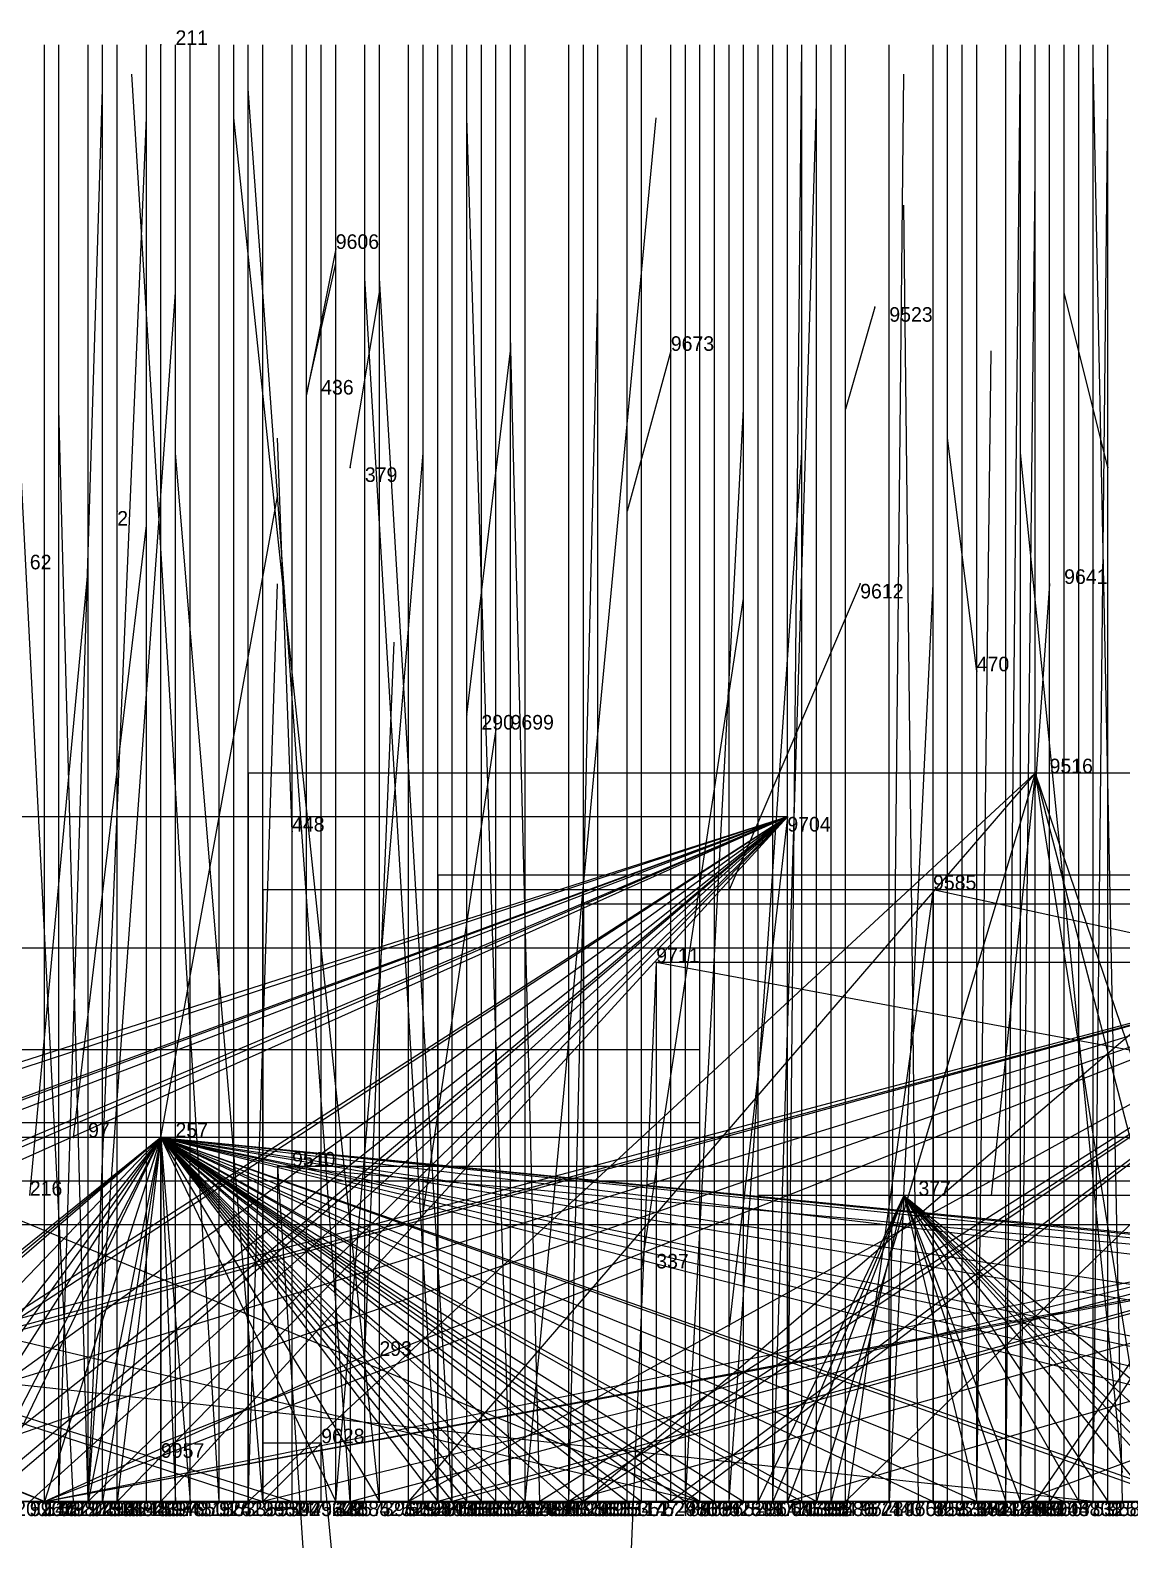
# Model space of a CAD drawing. Extents: x -0.07 to 1.1, y -0.07 to 1.1.
# Drawn here: x 0.24 to 0.315, y -0.0026 to 0.101 of the extents above; entities that cross this region are included whole.
import ezdxf

# ---------------------------------------------------------------- set-up
doc = ezdxf.new("R2010")
doc.units = 0
for name, color, linetype in [('Clients', 3, 'CONTINUOUS'), ('Facilities', 3, 'CONTINUOUS'), ('Facilities_lines', 3, 'CONTINUOUS'), ('Min_max_boxes', 1, 'CONTINUOUS'), ('Normals', 1, 'CONTINUOUS'), ('Source_points', 5, 'CONTINUOUS'), ('Text', 3, 'CONTINUOUS')]:
    doc.layers.add(name, color=color, linetype=linetype)

msp = doc.modelspace()

# ---------------------------------------------------------------- linework, layer by layer
at = {"layer": 'Clients', "color": 5}
for p in [(0.302, 0.042, 1), (0.283, 0.037, 1), (0.257, 0.023, 1), (0.282, 0.016), (0.263, 0.01), (0.249, 0.004, 1), (0.26, 0.004, 1), (0.241, 0, 0.161), (0.241, 0, 0.261), (0.242, 0, 0.564), (0.244, 0, 0.031), (0.244, 0, 0.022), (0.244, 0, 0.409), (0.244, 0, 0.807), (0.245, 0, 0.362), (0.246, 0, 0.301), (0.246, 0, 0.841), (0.248, 0, 0.502), (0.249, 0, 0.364), (0.249, 0, 0.693), (0.249, 0, 0.861), (0.25, 0, 0.286), (0.251, 0, 0.274), (0.253, 0, 0.657), (0.254, 0, 0.741), (0.255, 0, 0.006), (0.255, 0, 0.873), (0.256, 0, 0.152), (0.256, 0, 0.738), (0.256, 0, 0.997), (0.258, 0, 0.119), (0.259, 0, 0.741), (0.259, 0, 0.598), (0.261, 0, 0.256), (0.261, 0, 0.018), (0.263, 0, 0.517), (0.264, 0, 0.17), (0.266, 0, 0.744), (0.266, 0, 0.737), (0.266, 0, 0.806), (0.266, 0, 0.857), (0.266, 0, 0.866), (0.267, 0, 0.543), (0.268, 0, 0.161), (0.268, 0, 0.25), (0.268, 0, 0.313), (0.268, 0, 0.987), (0.269, 0, 0.419), (0.269, 0, 0.99), (0.27, 0, 0.338), (0.271, 0, 0.193), (0.272, 0, 0.22), (0.272, 0, 0.728), (0.273, 0, 0.41), (0.273, 0, 0.601), (0.274, 0, 0.268), (0.274, 0, 0.513), (0.274, 0, 0.589), (0.275, 0, 0.987), (0.277, 0, 0.482), (0.277, 0, 0.983), (0.277, 0, 0.855), (0.278, 0, 0.207), (0.278, 0, 0.823), (0.278, 0, 0.819), (0.279, 0, 0.86), (0.281, 0, 0.409), (0.281, 0, 0.63), (0.282, 0, 0.354), (0.284, 0, 0.335), (0.284, 0, 0.358), (0.284, 0, 0.898), (0.285, 0, 0.225), (0.285, 0, 0.989), (0.286, 0, 0.12), (0.286, 0, 0.342), (0.287, 0, 0.175), (0.288, 0, 0.009), (0.288, 0, 0.651), (0.289, 0, 0.438), (0.289, 0, 0.617), (0.29, 0, 0.384), (0.291, 0, 0.413), (0.292, 0, 0.369), (0.292, 0, 0.493), (0.293, 0, 0.238), (0.293, 0, 0.211), (0.294, 0, 0.193), (0.294, 0, 0.615), (0.294, 0, 0.775), (0.295, 0, 0.467), (0.296, 0, 0.861), (0.296, 0, 0.868), (0.299, 0, 0.226), (0.299, 0, 0.495), (0.301, 0, 0.026), (0.302, 0, 0.213), (0.302, 0, 0.578), (0.303, 0, 0.748), (0.303, 0, 0.584), (0.304, 0, 0.595), (0.305, 0, 0.004), (0.305, 0, 0.106), (0.305, 0, 0.338), (0.305, 0, 0.4), (0.307, 0, 0.382), (0.307, 0, 0.727), (0.308, 0, 0.347), (0.308, 0, 0.452), (0.308, 0, 0.528), (0.308, 0, 0.962), (0.309, 0, 0.847), (0.31, 0, 0.833), (0.311, 0, 0.113), (0.312, 0, 0.426), (0.312, 0, 0.683), (0.313, 0, 0.547), (0.314, 0, 0.209), (0.314, 0, 0.351)]:
    msp.add_point(p, dxfattribs=at)
at = {"layer": 'Facilities', "color": 3}
for p in [(0.249, 0.1), (0.261, 0.086, 1), (0.298, 0.082, 1), (0.284, 0.079, 1), (0.259, 0.076), (0.262, 0.071), (0.314, 0.071), (0.246, 0.068), (0.297, 0.063, 1), (0.31, 0.063, 1), (0.305, 0.057), (0.27, 0.054), (0.272, 0.053, 1), (0.309, 0.05, 1), (0.292, 0.047, 1), (0.258, 0.046), (0.243, 0.025), (0.249, 0.025), (0.3, 0.021), (0.241, 0, 0.102), (0.242, 0, 0.051), (0.243, 0, 0.944), (0.244, 0, 0.045), (0.253, 0, 0.949), (0.256, 0, 0.901), (0.26, 0, 0.918), (0.262, 0, 0.952), (0.264, 0, 0.958), (0.271, 0, 0.095), (0.273, 0, 0.954), (0.274, 0, 0.056), (0.286, 0, 0.963), (0.291, 0, 0.949), (0.292, 0, 0.92), (0.299, 0, 0.941), (0.307, 0, 0.083), (0.313, 0, 0.95)]:
    msp.add_point(p, dxfattribs=at)
at = {"layer": 'Facilities_lines', "color": 3}
for p, q in [((0.309, 0.05, 1), (0.255, 0, 0.873)), ((0.309, 0.05, 1), (0.266, 0, 0.806)), ((0.309, 0.05, 1), (0.294, 0, 0.775)), ((0.309, 0.05, 1), (0.317, 0, 0.78)), ((0.309, 0.05, 1), (0.326, 0, 0.778)), ((0.309, 0.05, 1), (0.322, 0, 0.772)), ((0.292, 0.047, 1), (0.145, 0, 0.886)), ((0.292, 0.047, 1), (0.149, 0, 0.828)), ((0.292, 0.047, 1), (0.164, 0, 0.866)), ((0.292, 0.047, 1), (0.165, 0, 0.772)), ((0.292, 0.047, 1), (0.169, 0, 0.829)), ((0.292, 0.047, 1), (0.181, 0, 0.861)), ((0.292, 0.047, 1), (0.183, 0, 0.794)), ((0.292, 0.047, 1), (0.187, 0, 0.789)), ((0.292, 0.047, 1), (0.219, 0, 0.777)), ((0.292, 0.047, 1), (0.22, 0, 0.799)), ((0.292, 0.047, 1), (0.227, 0, 0.765)), ((0.292, 0.047, 1), (0.233, 0, 0.834)), ((0.292, 0.047, 1), (0.236, 0, 0.846)), ((0.292, 0.047, 1), (0.237, 0, 0.848)), ((0.292, 0.047, 1), (0.24, 0, 0.811)), ((0.292, 0.047, 1), (0.244, 0, 0.807)), ((0.292, 0.047, 1), (0.246, 0, 0.841)), ((0.292, 0.047, 1), (0.249, 0, 0.861)), ((0.424, 0.043, 1), (0.268, 0, 0.987)), ((0.424, 0.043, 1), (0.269, 0, 0.99)), ((0.424, 0.043, 1), (0.308, 0, 0.962)), ((0.426, 0.042, 1), (0.256, 0, 0.997)), ((0.426, 0.042, 1), (0.277, 0, 0.983)), ((0.494, 0, 0.98), (0.302, 0.042, 1)), ((0.326, 0.041, 1), (0.278, 0, 0.823)), ((0.335, 0.038, 1), (0.192, 0, 0.999)), ((0.335, 0.038, 1), (0.195, 0, 0.989)), ((0.335, 0.038, 1), (0.212, 0, 0.982)), ((0.335, 0.038, 1), (0.222, 0.007, 1)), ((0.335, 0.038, 1), (0.226, 0, 0.998)), ((0.335, 0.038, 1), (0.249, 0.004, 1)), ((0.335, 0.038, 1), (0.266, 0, 0.857)), ((0.335, 0.038, 1), (0.266, 0, 0.866)), ((0.335, 0.038, 1), (0.275, 0, 0.987)), ((0.335, 0.038, 1), (0.277, 0, 0.855)), ((0.335, 0.038, 1), (0.278, 0, 0.819)), ((0.335, 0.038, 1), (0.284, 0, 0.898)), ((0.335, 0.038, 1), (0.285, 0, 0.989)), ((0.335, 0.038, 1), (0.296, 0, 0.861)), ((0.335, 0.038, 1), (0.296, 0, 0.868)), ((0.335, 0.038, 1), (0.309, 0, 0.847)), ((0.335, 0.038, 1), (0.31, 0, 0.833)), ((0.483, 0, 0.997), (0.283, 0.037, 1)), ((0.286, 0, 0.963), (0.211, 0.031, 1)), ((0.176, 0.026), (0.241, 0, 0.161)), ((0.176, 0.026), (0.286, 0, 0.12)), ((0.176, 0.026), (0.256, 0, 0.152)), ((0.176, 0.026), (0.258, 0, 0.119)), ((0.249, 0.025), (0.218, 0, 0.428)), ((0.249, 0.025), (0.219, 0, 0.292)), ((0.249, 0.025), (0.22, 0, 0.41)), ((0.249, 0.025), (0.22, 0, 0.27)), ((0.249, 0.025), (0.225, 0, 0.429)), ((0.249, 0.025), (0.229, 0, 0.273)), ((0.249, 0.025), (0.231, 0, 0.344)), ((0.249, 0.025), (0.231, 0, 0.263)), ((0.249, 0.025), (0.233, 0, 0.406)), ((0.249, 0.025), (0.236, 0, 0.269)), ((0.249, 0.025), (0.237, 0, 0.437)), ((0.249, 0.025), (0.241, 0, 0.261)), ((0.249, 0.025), (0.244, 0, 0.409)), ((0.249, 0.025), (0.245, 0, 0.362)), ((0.249, 0.025), (0.246, 0, 0.301)), ((0.249, 0.025), (0.319, 0, 0.247)), ((0.249, 0.025), (0.491, 0, 0.249)), ((0.249, 0.025), (0.398, 0, 0.124)), ((0.249, 0.025), (0.503, 0, 0.236)), ((0.249, 0.025), (0.457, 0, 0.216)), ((0.249, 0.025), (0.5, 0, 0.252)), ((0.249, 0.025), (0.293, 0, 0.238)), ((0.249, 0.025), (0.414, 0, 0.21)), ((0.249, 0.025), (0.32, 0, 0.21)), ((0.249, 0.025), (0.287, 0, 0.175)), ((0.249, 0.025), (0.294, 0, 0.193)), ((0.249, 0.025), (0.355, 0, 0.242)), ((0.249, 0.025), (0.347, 0, 0.181)), ((0.249, 0.025), (0.305, 0, 0.106)), ((0.249, 0.025), (0.302, 0, 0.213)), ((0.249, 0.025), (0.293, 0, 0.211)), ((0.249, 0.025), (0.371, 0, 0.219)), ((0.249, 0.025), (0.311, 0, 0.113)), ((0.249, 0.025), (0.268, 0, 0.161)), ((0.249, 0.025), (0.365, 0, 0.11)), ((0.249, 0.025), (0.264, 0, 0.17)), ((0.249, 0.025), (0.272, 0, 0.22)), ((0.249, 0.025), (0.278, 0, 0.207)), ((0.249, 0.025), (0.285, 0, 0.225)), ((0.249, 0.025), (0.271, 0, 0.193)), ((0.249, 0.025), (0.268, 0, 0.25)), ((0.249, 0.025), (0.274, 0, 0.268)), ((0.249, 0.025), (0.27, 0, 0.338)), ((0.249, 0.025), (0.273, 0, 0.41)), ((0.249, 0.025), (0.282, 0, 0.354)), ((0.249, 0.025), (0.281, 0, 0.409)), ((0.249, 0.025), (0.268, 0, 0.313)), ((0.249, 0.025), (0.277, 0, 0.482)), ((0.249, 0.025), (0.284, 0, 0.335)), ((0.249, 0.025), (0.261, 0, 0.256)), ((0.249, 0.025), (0.286, 0, 0.342)), ((0.249, 0.025), (0.284, 0, 0.358)), ((0.249, 0.025), (0.269, 0, 0.419)), ((0.249, 0.025), (0.289, 0, 0.438)), ((0.249, 0.025), (0.25, 0, 0.286)), ((0.249, 0.025), (0.249, 0, 0.364)), ((0.249, 0.025), (0.251, 0, 0.274)), ((0.262, 0, 0.952), (0.356, 0.025, 1)), ((0.509, 0, 0.938), (0.257, 0.023, 1)), ((0.241, 0, 0.102), (0.36, 0.022)), ((0.241, 0, 0.102), (0.359, 0.022)), ((0.292, 0, 0.92), (0.367, 0.022, 1)), ((0.3, 0.021), (0.29, 0, 0.384)), ((0.3, 0.021), (0.291, 0, 0.413)), ((0.3, 0.021), (0.292, 0, 0.369)), ((0.3, 0.021), (0.292, 0, 0.493)), ((0.3, 0.021), (0.295, 0, 0.467)), ((0.3, 0.021), (0.299, 0, 0.226)), ((0.3, 0.021), (0.299, 0, 0.495)), ((0.3, 0.021), (0.326, 0, 0.209)), ((0.3, 0.021), (0.314, 0, 0.209)), ((0.3, 0.021), (0.305, 0, 0.338)), ((0.3, 0.021), (0.323, 0, 0.309)), ((0.3, 0.021), (0.305, 0, 0.4)), ((0.3, 0.021), (0.312, 0, 0.426)), ((0.3, 0.021), (0.314, 0, 0.351)), ((0.3, 0.021), (0.307, 0, 0.382)), ((0.3, 0.021), (0.323, 0, 0.373)), ((0.3, 0.021), (0.308, 0, 0.347)), ((0.3, 0.021), (0.317, 0, 0.314)), ((0.3, 0.021), (0.319, 0, 0.321)), ((0.3, 0.021), (0.321, 0, 0.423)), ((0.3, 0.021), (0.308, 0, 0.452)), ((0.3, 0.021), (0.32, 0, 0.373)), ((0.3, 0.021), (0.32, 0, 0.486)), ((0.313, 0, 0.95), (0.138, 0.019, 1)), ((0.241, 0, 0.102), (0.325, 0.017)), ((0.241, 0, 0.102), (0.282, 0.016)), ((0.241, 0, 0.102), (0.263, 0.01)), ((0.241, 0, 0.102), (0.219, 0.009)), ((0.256, 0, 0.901), (0.26, 0.004, 1)), ((0.015, 0, 0.602), (0.242, 0, 0.564)), ((0.015, 0, 0.602), (0.259, 0, 0.598)), ((0.015, 0, 0.602), (0.273, 0, 0.601)), ((0.049, 0, 0.484), (0.263, 0, 0.517)), ((0.056, 0, 0.448), (0.248, 0, 0.502)), ((0.056, 0, 0.599), (0.253, 0, 0.657)), ((0.056, 0, 0.599), (0.294, 0, 0.615)), ((0.056, 0, 0.599), (0.289, 0, 0.617)), ((0.056, 0, 0.599), (0.304, 0, 0.595)), ((0.056, 0, 0.599), (0.274, 0, 0.589)), ((0.056, 0, 0.599), (0.281, 0, 0.63)), ((0.058, 0, 0.486), (0.274, 0, 0.513)), ((0.077, 0, 0.583), (0.267, 0, 0.543)), ((0.077, 0, 0.583), (0.302, 0, 0.578)), ((0.077, 0, 0.583), (0.303, 0, 0.584)), ((0.083, 0, 0.038), (0.244, 0, 0.022)), ((0.086, 0, 0.607), (0.249, 0, 0.693)), ((0.099, 0, 0.73), (0.266, 0, 0.744)), ((0.099, 0, 0.73), (0.259, 0, 0.741)), ((0.099, 0, 0.73), (0.307, 0, 0.727)), ((0.099, 0, 0.73), (0.272, 0, 0.728)), ((0.099, 0, 0.73), (0.266, 0, 0.737)), ((0.099, 0, 0.73), (0.254, 0, 0.741)), ((0.099, 0, 0.73), (0.303, 0, 0.748)), ((0.099, 0, 0.73), (0.256, 0, 0.738)), ((0.15, 0, 0.059), (0.255, 0, 0.006)), ((0.196, 0, 0.045), (0.261, 0, 0.018)), ((0.227, 0, 0.034), (0.244, 0, 0.031)), ((0.227, 0, 0.034), (0.444, 0, 0.005)), ((0.227, 0, 0.034), (0.445, 0, 0.031)), ((0.227, 0, 0.034), (0.494, 0, 0.05)), ((0.227, 0, 0.034), (0.335, 0, 0.032)), ((0.227, 0, 0.034), (0.305, 0, 0.004)), ((0.227, 0, 0.034), (0.413, 0, 0.022)), ((0.227, 0, 0.034), (0.454, 0, 0.007)), ((0.227, 0, 0.034), (0.326, 0, 0.026)), ((0.227, 0, 0.034), (0.354, 0, 0.017)), ((0.227, 0, 0.034), (0.345, 0, 0.026)), ((0.227, 0, 0.034), (0.474, 0, 0.026)), ((0.227, 0, 0.034), (0.301, 0, 0.026)), ((0.244, 0, 0.045), (0.288, 0, 0.009)), ((0.509, 0, 0.882), (0.279, 0, 0.86)), ((0.43, 0, 0.635), (0.288, 0, 0.651)), ((0.43, 0, 0.635), (0.308, 0, 0.528)), ((0.43, 0, 0.635), (0.312, 0, 0.683)), ((0.43, 0, 0.635), (0.313, 0, 0.547))]:
    msp.add_line(p, q, dxfattribs=at)
at = {"layer": 'Min_max_boxes', "color": 1}
for p, q in [((0.326, 0.05, 0.772), (0.255, 0.05, 0.772)), ((0.255, 0.05, 0.772), (0.255, 0, 0.772)), ((0.326, 0.05, 1), (0.255, 0.05, 1)), ((0.255, 0.05, 1), (0.255, 0, 1)), ((0.255, 0.05, 0.772), (0.255, 0.05, 1)), ((0.292, 0.047, 0.765), (0.145, 0.047, 0.765)), ((0.292, 0.047, 1), (0.145, 0.047, 1)), ((0.292, 0, 0.765), (0.292, 0.047, 0.765)), ((0.292, 0, 1), (0.292, 0.047, 1)), ((0.292, 0.047, 0.765), (0.292, 0.047, 1)), ((0.424, 0.043, 0.861), (0.268, 0.043, 0.861)), ((0.268, 0.043, 0.861), (0.268, 0, 0.861)), ((0.424, 0.043, 1), (0.268, 0.043, 1)), ((0.268, 0.043, 1), (0.268, 0, 1)), ((0.268, 0.043, 0.861), (0.268, 0.043, 1)), ((0.504, 0.042, 0.764), (0.256, 0.042, 0.764)), ((0.256, 0.042, 0.764), (0.256, 0, 0.764)), ((0.504, 0.042, 1), (0.256, 0.042, 1)), ((0.256, 0.042, 1), (0.256, 0, 1)), ((0.256, 0.042, 0.764), (0.256, 0.042, 1)), ((0.494, 0.042, 0.98), (0.302, 0.042, 0.98)), ((0.302, 0.042, 0.98), (0.302, 0, 0.98)), ((0.494, 0.042, 1), (0.302, 0.042, 1)), ((0.302, 0.042, 1), (0.302, 0, 1)), ((0.302, 0.042, 0.98), (0.302, 0.042, 1)), ((0.356, 0.041, 0.762), (0.278, 0.041, 0.762)), ((0.278, 0.041, 0.762), (0.278, 0, 0.762)), ((0.356, 0.041, 1), (0.278, 0.041, 1)), ((0.278, 0.041, 1), (0.278, 0, 1)), ((0.278, 0.041, 0.762), (0.278, 0.041, 1)), ((0.442, 0.038, 0.762), (0.192, 0.038, 0.762)), ((0.442, 0.038, 1), (0.192, 0.038, 1)), ((0.483, 0.037, 0.997), (0.283, 0.037, 0.997)), ((0.283, 0.037, 0.997), (0.283, 0, 0.997)), ((0.483, 0.037, 1), (0.283, 0.037, 1)), ((0.283, 0.037, 1), (0.283, 0, 1)), ((0.283, 0.037, 0.997), (0.283, 0.037, 1)), ((0.286, 0.031, 0.963), (0.211, 0.031, 0.963)), ((0.286, 0.031, 1), (0.211, 0.031, 1)), ((0.286, 0, 0.963), (0.286, 0.031, 0.963)), ((0.286, 0, 1), (0.286, 0.031, 1)), ((0.286, 0.031, 0.963), (0.286, 0.031, 1)), ((0.286, 0.026), (0.049, 0.026)), ((0.286, 0.026, 0.456), (0.049, 0.026, 0.456)), ((0.286, 0), (0.286, 0.026)), ((0.286, 0, 0.456), (0.286, 0.026, 0.456)), ((0.286, 0.026), (0.286, 0.026, 0.456)), ((0.503, 0.025), (0.218, 0.025)), ((0.503, 0.025, 0.482), (0.218, 0.025, 0.482)), ((0.356, 0.025, 0.952), (0.262, 0.025, 0.952)), ((0.262, 0.025, 0.952), (0.262, 0, 0.952)), ((0.356, 0.025, 1), (0.262, 0.025, 1)), ((0.262, 0.025, 1), (0.262, 0, 1)), ((0.262, 0.025, 0.952), (0.262, 0.025, 1)), ((0.509, 0.023, 0.938), (0.257, 0.023, 0.938)), ((0.257, 0.023, 0.938), (0.257, 0, 0.938)), ((0.509, 0.023, 1), (0.257, 0.023, 1)), ((0.257, 0.023, 1), (0.257, 0, 1)), ((0.257, 0.023, 0.938), (0.257, 0.023, 1)), ((0.36, 0.022), (0.219, 0.022)), ((0.36, 0.022, 0.102), (0.219, 0.022, 0.102)), ((0.367, 0.022, 0.92), (0.292, 0.022, 0.92)), ((0.292, 0.022, 0.92), (0.292, 0, 0.92)), ((0.367, 0.022, 1), (0.292, 0.022, 1)), ((0.292, 0.022, 1), (0.292, 0, 1)), ((0.292, 0.022, 0.92), (0.292, 0.022, 1)), ((0.326, 0.021), (0.29, 0.021)), ((0.29, 0.021), (0.29, 0)), ((0.326, 0.021, 0.495), (0.29, 0.021, 0.495)), ((0.29, 0.021, 0.495), (0.29, 0, 0.495)), ((0.29, 0.021), (0.29, 0.021, 0.495)), ((0.494, 0.019), (0, 0.019)), ((0.494, 0.019, 0.05), (0, 0.019, 0.05)), ((0.313, 0.019, 0.95), (0.138, 0.019, 0.95)), ((0.313, 0.019, 1), (0.138, 0.019, 1)), ((0.313, 0, 0.95), (0.313, 0.019, 0.95)), ((0.313, 0, 1), (0.313, 0.019, 1)), ((0.313, 0.019, 0.95), (0.313, 0.019, 1)), ((0.26, 0.004, 0.901), (0.256, 0.004, 0.901)), ((0.256, 0.004, 0.901), (0.256, 0, 0.901)), ((0.26, 0.004, 1), (0.256, 0.004, 1)), ((0.256, 0.004, 1), (0.256, 0, 1)), ((0.256, 0.004, 0.901), (0.256, 0.004, 1)), ((0.26, 0, 0.901), (0.26, 0.004, 0.901)), ((0.26, 0, 1), (0.26, 0.004, 1)), ((0.26, 0.004, 0.901), (0.26, 0.004, 1)), ((0, 0), (0.494, 0)), ((0, 0, 0.05), (0.494, 0, 0.05)), ((0.015, 0, 0.564), (0.273, 0, 0.564)), ((0.273, 0, 0.564), (0.015, 0, 0.564)), ((0.015, 0, 0.725), (0.273, 0, 0.725)), ((0.273, 0, 0.725), (0.015, 0, 0.725)), ((0.049, 0), (0.286, 0)), ((0.049, 0, 0.456), (0.286, 0, 0.456)), ((0.049, 0, 0.484), (0.263, 0, 0.484)), ((0.263, 0, 0.484), (0.049, 0, 0.484)), ((0.049, 0, 0.517), (0.263, 0, 0.517)), ((0.263, 0, 0.517), (0.049, 0, 0.517)), ((0.056, 0, 0.448), (0.248, 0, 0.448)), ((0.248, 0, 0.448), (0.056, 0, 0.448)), ((0.056, 0, 0.502), (0.248, 0, 0.502)), ((0.248, 0, 0.502), (0.056, 0, 0.502)), ((0.056, 0, 0.548), (0.304, 0, 0.548)), ((0.304, 0, 0.548), (0.056, 0, 0.548)), ((0.056, 0, 0.696), (0.304, 0, 0.696)), ((0.304, 0, 0.696), (0.056, 0, 0.696)), ((0.058, 0, 0.486), (0.274, 0, 0.486)), ((0.274, 0, 0.486), (0.058, 0, 0.486)), ((0.058, 0, 0.513), (0.274, 0, 0.513)), ((0.274, 0, 0.513), (0.058, 0, 0.513)), ((0.077, 0, 0.543), (0.303, 0, 0.543)), ((0.303, 0, 0.543), (0.077, 0, 0.543)), ((0.077, 0, 0.584), (0.303, 0, 0.584)), ((0.303, 0, 0.584), (0.077, 0, 0.584)), ((0.083, 0, 0.022), (0.244, 0, 0.022)), ((0.244, 0, 0.022), (0.083, 0, 0.022)), ((0.083, 0, 0.038), (0.244, 0, 0.038)), ((0.244, 0, 0.038), (0.083, 0, 0.038)), ((0.086, 0, 0.607), (0.249, 0, 0.607)), ((0.249, 0, 0.607), (0.086, 0, 0.607)), ((0.086, 0, 0.693), (0.249, 0, 0.693)), ((0.249, 0, 0.693), (0.086, 0, 0.693)), ((0.099, 0, 0.727), (0.307, 0, 0.727)), ((0.307, 0, 0.727), (0.099, 0, 0.727)), ((0.099, 0, 0.748), (0.307, 0, 0.748)), ((0.307, 0, 0.748), (0.099, 0, 0.748)), ((0.138, 0, 0.95), (0.313, 0, 0.95)), ((0.138, 0, 1), (0.313, 0, 1)), ((0.145, 0, 0.765), (0.292, 0, 0.765)), ((0.145, 0, 1), (0.292, 0, 1)), ((0.15, 0, 0.006), (0.255, 0, 0.006)), ((0.255, 0, 0.006), (0.15, 0, 0.006)), ((0.15, 0, 0.059), (0.255, 0, 0.059)), ((0.255, 0, 0.059), (0.15, 0, 0.059)), ((0.192, 0, 0.762), (0.442, 0, 0.762)), ((0.192, 0, 1), (0.442, 0, 1)), ((0.196, 0, 0.018), (0.261, 0, 0.018)), ((0.261, 0, 0.018), (0.196, 0, 0.018)), ((0.196, 0, 0.045), (0.261, 0, 0.045)), ((0.261, 0, 0.045), (0.196, 0, 0.045)), ((0.211, 0, 0.963), (0.286, 0, 0.963)), ((0.211, 0, 1), (0.286, 0, 1)), ((0.218, 0), (0.503, 0)), ((0.218, 0, 0.482), (0.503, 0, 0.482)), ((0.219, 0), (0.36, 0)), ((0.219, 0, 0.102), (0.36, 0, 0.102)), ((0.244, 0, 0.022), (0.244, 0, 0.022)), ((0.244, 0, 0.038), (0.244, 0, 0.038)), ((0.244, 0, 0.022), (0.244, 0, 0.038)), ((0.244, 0, 0.022), (0.244, 0, 0.038)), ((0.244, 0, 0.009), (0.288, 0, 0.009)), ((0.288, 0, 0.009), (0.244, 0, 0.009)), ((0.244, 0, 0.009), (0.244, 0, 0.009)), ((0.244, 0, 0.045), (0.288, 0, 0.045)), ((0.288, 0, 0.045), (0.244, 0, 0.045)), ((0.244, 0, 0.045), (0.244, 0, 0.045)), ((0.244, 0, 0.009), (0.244, 0, 0.045)), ((0.244, 0, 0.009), (0.244, 0, 0.045)), ((0.248, 0, 0.448), (0.248, 0, 0.448)), ((0.248, 0, 0.502), (0.248, 0, 0.502)), ((0.248, 0, 0.448), (0.248, 0, 0.502)), ((0.248, 0, 0.448), (0.248, 0, 0.502)), ((0.249, 0, 0.607), (0.249, 0, 0.607)), ((0.249, 0, 0.693), (0.249, 0, 0.693)), ((0.249, 0, 0.607), (0.249, 0, 0.693)), ((0.249, 0, 0.607), (0.249, 0, 0.693)), ((0.255, 0, 0.006), (0.255, 0, 0.006)), ((0.255, 0, 0.059), (0.255, 0, 0.059)), ((0.255, 0, 0.006), (0.255, 0, 0.059)), ((0.255, 0, 0.006), (0.255, 0, 0.059)), ((0.255, 0, 0.772), (0.326, 0, 0.772)), ((0.255, 0, 1), (0.326, 0, 1)), ((0.255, 0, 0.772), (0.255, 0, 1)), ((0.256, 0, 0.764), (0.504, 0, 0.764)), ((0.256, 0, 1), (0.504, 0, 1)), ((0.256, 0, 0.764), (0.256, 0, 1)), ((0.256, 0, 0.901), (0.26, 0, 0.901)), ((0.256, 0, 1), (0.26, 0, 1)), ((0.256, 0, 0.901), (0.256, 0, 1)), ((0.257, 0, 0.938), (0.509, 0, 0.938)), ((0.257, 0, 1), (0.509, 0, 1)), ((0.257, 0, 0.938), (0.257, 0, 1)), ((0.26, 0, 0.901), (0.26, 0, 1)), ((0.261, 0, 0.018), (0.261, 0, 0.018)), ((0.261, 0, 0.045), (0.261, 0, 0.045)), ((0.261, 0, 0.018), (0.261, 0, 0.045)), ((0.261, 0, 0.018), (0.261, 0, 0.045)), ((0.262, 0, 0.952), (0.356, 0, 0.952)), ((0.262, 0, 1), (0.356, 0, 1)), ((0.262, 0, 0.952), (0.262, 0, 1)), ((0.263, 0, 0.484), (0.263, 0, 0.484)), ((0.263, 0, 0.517), (0.263, 0, 0.517)), ((0.263, 0, 0.484), (0.263, 0, 0.517)), ((0.263, 0, 0.484), (0.263, 0, 0.517)), ((0.268, 0, 0.861), (0.424, 0, 0.861)), ((0.268, 0, 1), (0.424, 0, 1)), ((0.268, 0, 0.861), (0.268, 0, 1)), ((0.273, 0, 0.564), (0.273, 0, 0.564)), ((0.273, 0, 0.725), (0.273, 0, 0.725)), ((0.273, 0, 0.564), (0.273, 0, 0.725)), ((0.273, 0, 0.564), (0.273, 0, 0.725)), ((0.274, 0, 0.486), (0.274, 0, 0.486)), ((0.274, 0, 0.513), (0.274, 0, 0.513)), ((0.274, 0, 0.486), (0.274, 0, 0.513)), ((0.274, 0, 0.486), (0.274, 0, 0.513)), ((0.278, 0, 0.762), (0.356, 0, 0.762)), ((0.278, 0, 1), (0.356, 0, 1)), ((0.278, 0, 0.762), (0.278, 0, 1)), ((0.279, 0, 0.859), (0.509, 0, 0.859)), ((0.509, 0, 0.859), (0.279, 0, 0.859)), ((0.279, 0, 0.859), (0.279, 0, 0.859)), ((0.279, 0, 0.882), (0.509, 0, 0.882)), ((0.509, 0, 0.882), (0.279, 0, 0.882)), ((0.279, 0, 0.882), (0.279, 0, 0.882)), ((0.279, 0, 0.859), (0.279, 0, 0.882)), ((0.279, 0, 0.859), (0.279, 0, 0.882)), ((0.283, 0, 0.997), (0.483, 0, 0.997)), ((0.283, 0, 1), (0.483, 0, 1)), ((0.283, 0, 0.997), (0.283, 0, 1)), ((0.286, 0), (0.286, 0, 0.456)), ((0.286, 0, 0.963), (0.286, 0, 1)), ((0.288, 0, 0.009), (0.288, 0, 0.009)), ((0.288, 0, 0.045), (0.288, 0, 0.045)), ((0.288, 0, 0.009), (0.288, 0, 0.045)), ((0.288, 0, 0.009), (0.288, 0, 0.045)), ((0.288, 0, 0.51), (0.529, 0, 0.51)), ((0.529, 0, 0.51), (0.288, 0, 0.51)), ((0.288, 0, 0.51), (0.288, 0, 0.51)), ((0.288, 0, 0.751), (0.529, 0, 0.751)), ((0.529, 0, 0.751), (0.288, 0, 0.751)), ((0.288, 0, 0.751), (0.288, 0, 0.751)), ((0.288, 0, 0.51), (0.288, 0, 0.751)), ((0.288, 0, 0.51), (0.288, 0, 0.751)), ((0.29, 0), (0.326, 0)), ((0.29, 0, 0.495), (0.326, 0, 0.495)), ((0.29, 0), (0.29, 0, 0.495)), ((0.292, 0, 0.92), (0.367, 0, 0.92)), ((0.292, 0, 1), (0.367, 0, 1)), ((0.292, 0, 0.92), (0.292, 0, 1)), ((0.292, 0, 0.765), (0.292, 0, 1)), ((0.302, 0, 0.98), (0.494, 0, 0.98)), ((0.302, 0, 1), (0.494, 0, 1)), ((0.302, 0, 0.98), (0.302, 0, 1)), ((0.303, 0, 0.543), (0.303, 0, 0.543)), ((0.303, 0, 0.584), (0.303, 0, 0.584)), ((0.303, 0, 0.543), (0.303, 0, 0.584)), ((0.303, 0, 0.543), (0.303, 0, 0.584)), ((0.304, 0, 0.548), (0.304, 0, 0.548)), ((0.304, 0, 0.696), (0.304, 0, 0.696)), ((0.304, 0, 0.548), (0.304, 0, 0.696)), ((0.304, 0, 0.548), (0.304, 0, 0.696)), ((0.307, 0, 0.727), (0.307, 0, 0.727)), ((0.307, 0, 0.748), (0.307, 0, 0.748)), ((0.307, 0, 0.727), (0.307, 0, 0.748)), ((0.307, 0, 0.727), (0.307, 0, 0.748)), ((0.313, 0, 0.95), (0.313, 0, 1))]:
    msp.add_line(p, q, dxfattribs=at)
at = {"layer": 'Normals', "color": 1}
for p, q in [((0.241, 0, 0.102), (0.241, 0.1, 0.104)), ((0.241, 0, 0.161), (0.241, 0.1, 0.161)), ((0.241, 0, 0.261), (0.241, 0.1, 0.261)), ((0.242, 0, 0.564), (0.242, 0.1, 0.564)), ((0.244, 0, 0.409), (0.244, 0.1, 0.409)), ((0.244, 0, 0.807), (0.244, 0.1, 0.807)), ((0.245, 0, 0.362), (0.245, 0.1, 0.362)), ((0.246, 0, 0.301), (0.246, 0.1, 0.301)), ((0.246, 0, 0.841), (0.246, 0.1, 0.841)), ((0.248, 0, 0.502), (0.248, 0.1, 0.502)), ((0.249, 0.1), (0.249, 0.1, 0.1)), ((0.249, 0, 0.364), (0.249, 0.1, 0.364)), ((0.249, 0, 0.693), (0.249, 0.1, 0.693)), ((0.249, 0, 0.861), (0.249, 0.1, 0.861)), ((0.25, 0, 0.286), (0.25, 0.1, 0.286)), ((0.251, 0, 0.274), (0.251, 0.1, 0.274)), ((0.253, 0, 0.657), (0.253, 0.1, 0.657)), ((0.254, 0, 0.741), (0.254, 0.1, 0.741)), ((0.255, 0, 0.873), (0.255, 0.1, 0.873)), ((0.256, 0, 0.152), (0.256, 0.1, 0.152)), ((0.256, 0, 0.738), (0.256, 0.1, 0.738)), ((0.256, 0, 0.901), (0.256, 0.1, 0.901)), ((0.258, 0, 0.119), (0.258, 0.1, 0.119)), ((0.259, 0, 0.598), (0.259, 0.1, 0.598)), ((0.259, 0, 0.741), (0.259, 0.1, 0.741)), ((0.26, 0, 0.918), (0.26, 0.1, 0.916)), ((0.261, 0, 0.256), (0.261, 0.1, 0.256)), ((0.263, 0, 0.517), (0.263, 0.1, 0.517)), ((0.264, 0, 0.17), (0.264, 0.1, 0.17)), ((0.266, 0, 0.744), (0.266, 0.1, 0.744)), ((0.266, 0, 0.737), (0.266, 0.1, 0.737)), ((0.266, 0, 0.806), (0.266, 0.1, 0.806)), ((0.266, 0, 0.857), (0.266, 0.1, 0.857)), ((0.266, 0, 0.866), (0.266, 0.1, 0.866)), ((0.267, 0, 0.543), (0.267, 0.1, 0.543)), ((0.268, 0, 0.161), (0.268, 0.1, 0.161)), ((0.268, 0, 0.25), (0.268, 0.1, 0.25)), ((0.268, 0, 0.313), (0.268, 0.1, 0.313)), ((0.269, 0, 0.419), (0.269, 0.1, 0.419)), ((0.27, 0, 0.338), (0.27, 0.1, 0.338)), ((0.271, 0, 0.095), (0.271, 0.1, 0.1)), ((0.271, 0, 0.193), (0.271, 0.1, 0.193)), ((0.272, 0, 0.22), (0.272, 0.1, 0.22)), ((0.272, 0, 0.728), (0.272, 0.1, 0.728)), ((0.273, 0, 0.41), (0.273, 0.1, 0.41)), ((0.273, 0, 0.601), (0.273, 0.1, 0.601)), ((0.274, 0, 0.268), (0.274, 0.1, 0.268)), ((0.274, 0, 0.513), (0.274, 0.1, 0.513)), ((0.274, 0, 0.589), (0.274, 0.1, 0.589)), ((0.277, 0, 0.482), (0.277, 0.1, 0.482)), ((0.277, 0, 0.855), (0.277, 0.1, 0.855)), ((0.278, 0, 0.207), (0.278, 0.1, 0.207)), ((0.278, 0, 0.823), (0.278, 0.1, 0.823)), ((0.278, 0, 0.819), (0.278, 0.1, 0.819)), ((0.279, 0, 0.86), (0.279, 0.1, 0.86)), ((0.281, 0, 0.409), (0.281, 0.1, 0.409)), ((0.281, 0, 0.63), (0.281, 0.1, 0.63)), ((0.282, 0, 0.354), (0.282, 0.1, 0.354)), ((0.284, 0, 0.335), (0.284, 0.1, 0.335)), ((0.284, 0, 0.358), (0.284, 0.1, 0.358)), ((0.284, 0, 0.898), (0.284, 0.1, 0.898)), ((0.285, 0, 0.225), (0.285, 0.1, 0.225)), ((0.286, 0, 0.12), (0.286, 0.1, 0.12)), ((0.286, 0, 0.342), (0.286, 0.1, 0.342)), ((0.287, 0, 0.175), (0.287, 0.1, 0.175)), ((0.288, 0, 0.651), (0.288, 0.1, 0.651)), ((0.289, 0, 0.438), (0.289, 0.1, 0.438)), ((0.289, 0, 0.617), (0.289, 0.1, 0.617)), ((0.29, 0, 0.384), (0.29, 0.1, 0.384)), ((0.291, 0, 0.413), (0.291, 0.1, 0.413)), ((0.292, 0, 0.369), (0.292, 0.1, 0.369)), ((0.292, 0, 0.493), (0.292, 0.1, 0.493)), ((0.292, 0, 0.92), (0.293, 0.1, 0.918)), ((0.293, 0, 0.238), (0.293, 0.1, 0.238)), ((0.293, 0, 0.211), (0.293, 0.1, 0.211)), ((0.294, 0, 0.193), (0.294, 0.1, 0.193)), ((0.294, 0, 0.615), (0.294, 0.1, 0.615)), ((0.294, 0, 0.775), (0.294, 0.1, 0.775)), ((0.295, 0, 0.467), (0.295, 0.1, 0.467)), ((0.296, 0, 0.861), (0.296, 0.1, 0.861)), ((0.296, 0, 0.868), (0.296, 0.1, 0.868)), ((0.299, 0, 0.226), (0.299, 0.1, 0.226)), ((0.299, 0, 0.495), (0.299, 0.1, 0.495)), ((0.302, 0, 0.213), (0.302, 0.1, 0.213)), ((0.302, 0, 0.578), (0.302, 0.1, 0.578)), ((0.303, 0, 0.748), (0.303, 0.1, 0.748)), ((0.303, 0, 0.584), (0.303, 0.1, 0.584)), ((0.304, 0, 0.595), (0.304, 0.1, 0.595)), ((0.305, 0, 0.106), (0.305, 0.1, 0.106)), ((0.305, 0, 0.338), (0.305, 0.1, 0.338)), ((0.305, 0, 0.4), (0.305, 0.1, 0.4)), ((0.307, 0, 0.083), (0.308, 0.1, 0.087)), ((0.307, 0, 0.382), (0.307, 0.1, 0.382)), ((0.307, 0, 0.727), (0.307, 0.1, 0.727)), ((0.308, 0, 0.347), (0.308, 0.1, 0.347)), ((0.308, 0, 0.452), (0.308, 0.1, 0.452)), ((0.308, 0, 0.528), (0.308, 0.1, 0.528)), ((0.309, 0, 0.847), (0.309, 0.1, 0.847)), ((0.31, 0, 0.833), (0.31, 0.1, 0.833)), ((0.311, 0, 0.113), (0.311, 0.1, 0.113)), ((0.312, 0, 0.426), (0.312, 0.1, 0.426)), ((0.312, 0, 0.683), (0.312, 0.1, 0.683)), ((0.313, 0, 0.547), (0.313, 0.1, 0.547)), ((0.314, 0, 0.209), (0.314, 0.1, 0.209)), ((0.314, 0, 0.351), (0.314, 0.1, 0.351)), ((0.315, 0, 0.932), (0.313, 0.099, 0.922)), ((0.243, 0, 0.944), (0.238, 0.098, 0.923)), ((0.253, 0, 0.949), (0.247, 0.098, 0.93)), ((0.299, 0, 0.941), (0.3, 0.098, 0.922)), ((0.242, 0, 0.051), (0.245, 0.097, 0.078)), ((0.262, 0, 0.952), (0.255, 0.097, 0.929)), ((0.291, 0, 0.949), (0.294, 0.096, 0.919)), ((0.313, 0, 0.95), (0.314, 0.096, 0.922)), ((0.244, 0, 0.045), (0.248, 0.095, 0.078)), ((0.264, 0, 0.958), (0.254, 0.095, 0.929)), ((0.273, 0, 0.954), (0.27, 0.095, 0.924)), ((0.274, 0, 0.056), (0.283, 0.095, 0.087)), ((0.286, 0, 0.963), (0.286, 0.093, 0.927)), ((0.308, 0, 0.962), (0.309, 0.091, 0.92)), ((0.301, 0, 0.026), (0.3, 0.089, 0.073)), ((0.261, 0.086, 1), (0.259, 0.076, 1.099)), ((0.259, 0.076), (0.261, 0.085, 0.1)), ((0.246, 0.068), (0.246, 0.084, 0.099)), ((0.268, 0, 0.987), (0.263, 0.084, 0.933)), ((0.269, 0, 0.99), (0.264, 0.084, 0.936)), ((0.244, 0, 0.031), (0.25, 0.083, 0.087)), ((0.262, 0.071), (0.264, 0.083, 0.099)), ((0.277, 0, 0.983), (0.279, 0.083, 0.927)), ((0.314, 0.071), (0.311, 0.083, 0.099)), ((0.298, 0.082, 1), (0.296, 0.075, 1.1)), ((0.249, 0.004, 1), (0.249, 0.08, 0.935)), ((0.275, 0, 0.987), (0.273, 0.08, 0.928)), ((0.27, 0.054), (0.273, 0.079, 0.097)), ((0.284, 0.079, 1), (0.281, 0.068, 1.099)), ((0.305, 0, 0.004), (0.306, 0.079, 0.066)), ((0.244, 0, 0.022), (0.242, 0.075, 0.088)), ((0.285, 0, 0.989), (0.289, 0.075, 0.923)), ((0.258, 0.046), (0.257, 0.073, 0.096)), ((0.305, 0.057), (0.303, 0.073, 0.099)), ((0.256, 0, 0.997), (0.25, 0.072, 0.928)), ((0.261, 0, 0.018), (0.267, 0.072, 0.087)), ((0.288, 0, 0.009), (0.293, 0.072, 0.078)), ((0.315, 0.002), (0.308, 0.072, 0.071)), ((0.249, 0.025), (0.257, 0.069, 0.09)), ((0.243, 0.025), (0.248, 0.067, 0.091)), ((0.24, 0.021), (0.244, 0.064, 0.091)), ((0.255, 0, 0.006), (0.257, 0.063, 0.084)), ((0.297, 0.063, 1), (0.288, 0.042, 1.097)), ((0.3, 0.021), (0.302, 0.063, 0.091)), ((0.31, 0.063, 1), (0.309, 0.049, 1.099)), ((0.282, 0.016), (0.289, 0.062, 0.089)), ((0.263, 0.01), (0.265, 0.059, 0.087)), ((0.272, 0.053, 1), (0.267, 0.02, 1.094)), ((0.309, 0.05, 1), (0.306, 0.021, 1.096)), ((0.292, 0.047, 1), (0.288, 0.012, 1.094)), ((0.302, 0.042, 1), (0.296, -0.001, 1.09)), ((0.283, 0.037, 1), (0.281, -0.01, 1.088)), ((0.257, 0.023, 1), (0.261, -0.037, 1.079)), ((0.26, 0.004, 1), (0.266, -0.059, 1.077))]:
    msp.add_line(p, q, dxfattribs=at)
at = {"layer": 'Source_points', "color": 5}
for p in [(0.249, 0.1), (0.261, 0.086, 1), (0.298, 0.082, 1), (0.284, 0.079, 1), (0.259, 0.076), (0.262, 0.071), (0.314, 0.071), (0.246, 0.068), (0.297, 0.063, 1), (0.31, 0.063, 1), (0.305, 0.057), (0.27, 0.054), (0.272, 0.053, 1), (0.309, 0.05, 1), (0.292, 0.047, 1), (0.258, 0.046), (0.302, 0.042, 1), (0.283, 0.037, 1), (0.243, 0.025), (0.249, 0.025), (0.257, 0.023, 1), (0.3, 0.021), (0.282, 0.016), (0.263, 0.01), (0.249, 0.004, 1), (0.26, 0.004, 1), (0.241, 0, 0.102), (0.241, 0, 0.161), (0.241, 0, 0.261), (0.242, 0, 0.051), (0.242, 0, 0.564), (0.243, 0, 0.944), (0.244, 0, 0.031), (0.244, 0, 0.022), (0.244, 0, 0.045), (0.244, 0, 0.409), (0.244, 0, 0.807), (0.245, 0, 0.362), (0.246, 0, 0.301), (0.246, 0, 0.841), (0.248, 0, 0.502), (0.249, 0, 0.364), (0.249, 0, 0.693), (0.249, 0, 0.861), (0.25, 0, 0.286), (0.251, 0, 0.274), (0.253, 0, 0.657), (0.253, 0, 0.949), (0.254, 0, 0.741), (0.255, 0, 0.006), (0.255, 0, 0.873), (0.256, 0, 0.152), (0.256, 0, 0.738), (0.256, 0, 0.901), (0.256, 0, 0.997), (0.258, 0, 0.119), (0.259, 0, 0.598), (0.259, 0, 0.741), (0.26, 0, 0.918), (0.261, 0, 0.018), (0.261, 0, 0.256), (0.262, 0, 0.952), (0.263, 0, 0.517), (0.264, 0, 0.17), (0.264, 0, 0.958), (0.266, 0, 0.744), (0.266, 0, 0.737), (0.266, 0, 0.806), (0.266, 0, 0.857), (0.266, 0, 0.866), (0.267, 0, 0.543), (0.268, 0, 0.161), (0.268, 0, 0.25), (0.268, 0, 0.313), (0.268, 0, 0.987), (0.269, 0, 0.419), (0.269, 0, 0.99), (0.27, 0, 0.338), (0.271, 0, 0.095), (0.271, 0, 0.193), (0.272, 0, 0.22), (0.272, 0, 0.728), (0.273, 0, 0.41), (0.273, 0, 0.601), (0.273, 0, 0.954), (0.274, 0, 0.056), (0.274, 0, 0.268), (0.274, 0, 0.513), (0.274, 0, 0.589), (0.275, 0, 0.987), (0.277, 0, 0.482), (0.277, 0, 0.983), (0.277, 0, 0.855), (0.278, 0, 0.207), (0.278, 0, 0.823), (0.278, 0, 0.819), (0.279, 0, 0.86), (0.281, 0, 0.409), (0.281, 0, 0.63), (0.282, 0, 0.354), (0.284, 0, 0.335), (0.284, 0, 0.358), (0.284, 0, 0.898), (0.285, 0, 0.225), (0.285, 0, 0.989), (0.286, 0, 0.12), (0.286, 0, 0.342), (0.286, 0, 0.963), (0.287, 0, 0.175), (0.288, 0, 0.009), (0.288, 0, 0.651), (0.289, 0, 0.438), (0.289, 0, 0.617), (0.29, 0, 0.384), (0.291, 0, 0.413), (0.291, 0, 0.949), (0.292, 0, 0.369), (0.292, 0, 0.493), (0.292, 0, 0.92), (0.293, 0, 0.238), (0.293, 0, 0.211), (0.294, 0, 0.193), (0.294, 0, 0.615), (0.294, 0, 0.775), (0.295, 0, 0.467), (0.296, 0, 0.861), (0.296, 0, 0.868), (0.299, 0, 0.226), (0.299, 0, 0.495), (0.299, 0, 0.941), (0.301, 0, 0.026), (0.302, 0, 0.213), (0.302, 0, 0.578), (0.303, 0, 0.748), (0.303, 0, 0.584), (0.304, 0, 0.595), (0.305, 0, 0.106), (0.305, 0, 0.004), (0.305, 0, 0.338), (0.305, 0, 0.4), (0.307, 0, 0.083), (0.307, 0, 0.382), (0.307, 0, 0.727), (0.308, 0, 0.347), (0.308, 0, 0.452), (0.308, 0, 0.528), (0.308, 0, 0.962), (0.309, 0, 0.847), (0.31, 0, 0.833), (0.311, 0, 0.113), (0.312, 0, 0.426), (0.312, 0, 0.683), (0.313, 0, 0.547), (0.313, 0, 0.95), (0.314, 0, 0.209), (0.314, 0, 0.351)]:
    msp.add_point(p, dxfattribs=at)

# ---------------------------------------------------------------- texts
at = {"layer": 'Text', "color": 3}
for s, p in [('211', (0.25, 0.1)), ('9606', (0.261, 0.086, 1)), ('9523', (0.299, 0.081, 1)), ('9673', (0.284, 0.079, 1)), ('436', (0.26, 0.076)), ('379', (0.263, 0.07)), ('2', (0.246, 0.067)), ('62', (0.24, 0.064)), ('9641', (0.311, 0.063, 1)), ('9612', (0.297, 0.062, 1)), ('470', (0.305, 0.057)), ('290', (0.271, 0.053)), ('9699', (0.273, 0.053, 1)), ('9516', (0.31, 0.05, 1)), ('448', (0.258, 0.046)), ('9704', (0.292, 0.046, 1)), ('9585', (0.302, 0.042, 1)), ('9711', (0.283, 0.037, 1)), ('97', (0.244, 0.025)), ('257', (0.25, 0.025)), ('9510', (0.258, 0.023, 1)), ('216', (0.24, 0.021)), ('377', (0.301, 0.021)), ('337', (0.283, 0.016)), ('293', (0.264, 0.01)), ('9628', (0.26, 0.004, 1)), ('9957', (0.249, 0.003, 1)), ('200', (0.239, -0.001, 0.056)), ('5207', (0.24, -0.001, 0.558)), ('9962', (0.24, -0.001, 0.811)), ('5177', (0.241, -0.001, 0.707)), ('140', (0.241, -0.001, 0.102)), ('171', (0.241, -0.001, 0.161)), ('4827', (0.242, -0.001, 0.261)), ('5220', (0.242, -0.001, 0.564)), ('38', (0.243, -0.001, 0.051)), ('9823', (0.243, -0.001, 0.944)), ('9753', (0.244, -0.001, 0.807)), ('213', (0.244, -0.001, 0.022)), ('4965', (0.245, -0.001, 0.409)), ('212', (0.245, -0.001, 0.031)), ('214', (0.245, -0.001, 0.045)), ('4821', (0.246, -0.001, 0.362)), ('4828', (0.247, -0.001, 0.301)), ('9940', (0.247, -0.001, 0.841)), ('4839', (0.248, -0.001, 0.502)), ('4945', (0.249, -0.001, 0.364)), ('5176', (0.249, -0.001, 0.693)), ('9797', (0.25, -0.001, 0.861)), ('4818', (0.251, -0.001, 0.286)), ('5017', (0.252, -0.001, 0.274)), ('5261', (0.253, -0.001, 0.657)), ('9742', (0.253, -0.001, 0.949)), ('5335', (0.254, -0.001, 0.741)), ('385', (0.256, -0.001, 0.152)), ('9562', (0.256, -0.001, 0.873)), ('298', (0.256, -0.001, 0.006)), ('5344', (0.257, -0.001, 0.738)), ('9592', (0.257, -0.001, 0.901)), ('9597', (0.257, -0.001, 0.997)), ('447', (0.258, -0.001, 0.119)), ('5277', (0.26, -0.001, 0.598)), ('5322', (0.26, -0.001, 0.741)), ('9646', (0.26, -0.001, 0.918)), ('4768', (0.261, -0.001, 0.256)), ('338', (0.261, -0.001, 0.018)), ('9573', (0.262, -0.001, 0.952)), ('427', (0.264, -0.001, 0.17)), ('5252', (0.264, -0.001, 0.517)), ('9629', (0.265, -0.001, 0.958)), ('5333', (0.266, -0.001, 0.737)), ('9624', (0.266, -0.001, 0.806)), ('9685', (0.266, -0.001, 0.857)), ('9705', (0.266, -0.001, 0.866)), ('5280', (0.267, -0.001, 0.543)), ('5297', (0.267, -0.001, 0.744)), ('4756', (0.268, -0.001, 0.313)), ('408', (0.269, -0.001, 0.161)), ('475', (0.269, -0.001, 0.25)), ('9619', (0.269, -0.001, 0.987)), ('4803', (0.27, -0.001, 0.419)), ('9651', (0.27, -0.001, 0.99)), ('465', (0.271, -0.001, 0.193)), ('4732', (0.271, -0.001, 0.338)), ('326', (0.271, -0.001, 0.095)), ('5326', (0.272, -0.001, 0.728)), ('445', (0.273, -0.001, 0.22)), ('9574', (0.273, -0.001, 0.954)), ('4737', (0.274, -0.001, 0.41)), ('417', (0.274, -0.001, 0.056)), ('5298', (0.274, -0.001, 0.601)), ('4695', (0.275, -0.001, 0.268)), ('5275', (0.275, -0.001, 0.513)), ('5347', (0.275, -0.001, 0.589)), ('9682', (0.276, -0.001, 0.987)), ('4765', (0.277, -0.001, 0.482)), ('9672', (0.277, -0.001, 0.855)), ('9560', (0.278, -0.001, 0.983)), ('451', (0.279, -0.001, 0.207)), ('9655', (0.279, -0.001, 0.823)), ('9683', (0.279, -0.001, 0.819)), ('9511', (0.28, -0.001, 0.86)), ('5352', (0.281, -0.001, 0.63)), ('4752', (0.282, -0.001, 0.409)), ('4748', (0.283, -0.001, 0.354)), ('4766', (0.285, -0.001, 0.335)), ('4800', (0.285, -0.001, 0.358)), ('455', (0.285, -0.001, 0.225)), ('9713', (0.285, -0.001, 0.898)), ('4787', (0.286, -0.001, 0.342)), ('369', (0.286, -0.001, 0.12)), ('9677', (0.286, -0.001, 0.963)), ('9696', (0.286, -0.001, 0.989)), ('478', (0.288, -0.001, 0.009)), ('323', (0.288, -0.001, 0.175)), ('5269', (0.288, -0.001, 0.651)), ('5296', (0.289, -0.001, 0.617)), ('4806', (0.29, -0.001, 0.438)), ('4721', (0.291, -0.001, 0.384)), ('9710', (0.291, -0.001, 0.949)), ('4753', (0.292, -0.001, 0.413)), ('4696', (0.293, -0.001, 0.369)), ('4797', (0.293, -0.001, 0.493)), ('9569', (0.293, -0.001, 0.92)), ('303', (0.294, -0.001, 0.238)), ('331', (0.294, -0.001, 0.193)), ('367', (0.294, -0.001, 0.211)), ('5286', (0.295, -0.001, 0.615)), ('9530', (0.295, -0.001, 0.775)), ('4767', (0.296, -0.001, 0.467)), ('9678', (0.297, -0.001, 0.861)), ('9721', (0.297, -0.001, 0.868)), ('443', (0.299, -0.001, 0.226)), ('4708', (0.3, -0.001, 0.495)), ('9657', (0.3, -0.001, 0.941)), ('468', (0.302, -0.001, 0.026)), ('357', (0.302, -0.001, 0.213)), ('5292', (0.302, -0.001, 0.578)), ('5339', (0.303, -0.001, 0.748)), ('5349', (0.304, -0.001, 0.584)), ('4713', (0.305, -0.001, 0.4)), ('351', (0.305, -0.001, 0.106)), ('372', (0.305, -0.001, 0.004)), ('5341', (0.305, -0.001, 0.595)), ('4692', (0.306, -0.001, 0.338)), ('4744', (0.307, -0.001, 0.382)), ('4764', (0.308, -0.001, 0.347)), ('5324', (0.308, -0.001, 0.727)), ('9653', (0.308, -0.001, 0.962)), ('289', (0.308, -0.001, 0.083)), ('4790', (0.309, -0.001, 0.452)), ('5314', (0.309, -0.001, 0.528)), ('9694', (0.309, -0.001, 0.847)), ('9667', (0.31, -0.001, 0.833)), ('4731', (0.312, -0.001, 0.426)), ('383', (0.312, -0.001, 0.113)), ('5308', (0.312, -0.001, 0.683)), ('5325', (0.313, -0.001, 0.547)), ('9586', (0.314, -0.001, 0.95))]:
    msp.add_text(s, height=0.001, dxfattribs=at).set_placement(p)

doc.saveas('drawing.dxf')
